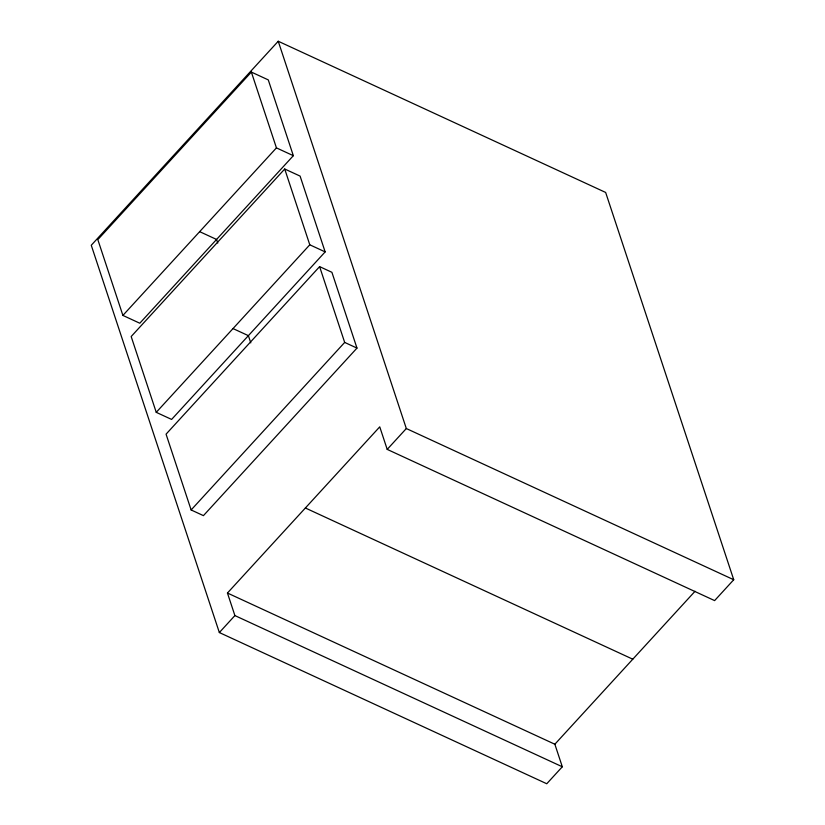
<?xml version="1.0" encoding="UTF-8"?>
<svg xmlns="http://www.w3.org/2000/svg" width="825" height="825" viewBox="0 0 825 825"><rect width="100%" height="100%" fill="white"/><g stroke="black" fill="none" stroke-linecap="round" stroke-linejoin="round"><path stroke-width="1.24" d="M278.242 41.25L91.266 245.262L219.347 632.548L546.758 783.75L562.31 766.776L554.854 744.232L227.442 593.031L379.748 426.845L387.203 449.388L714.615 600.6L733.734 579.738L605.653 192.452L278.242 41.25L406.323 428.536L733.734 579.738M251.367 72.084L97.824 239.621L122.894 315.418L139.796 323.225L293.339 155.688L268.269 79.891L251.367 72.084L276.437 147.881L293.339 155.688M122.894 315.418L276.437 147.881M284.718 169.001L131.175 336.528L156.245 412.335L171.61 419.43L325.153 251.893L300.094 176.096L284.718 169.001L309.787 244.798L325.153 251.893M156.245 412.335L309.787 244.798M319.605 266.619L166.062 434.156L191.132 509.953L203.435 515.635L356.978 348.098L331.908 272.302L319.605 266.619L344.675 342.416L356.978 348.098M191.132 509.953L344.675 342.416M219.347 632.548L234.898 615.574L227.442 593.031M387.203 449.388L406.323 428.536M554.854 744.232L695.052 591.257M199.66 231.65L216.573 239.456L217.759 243.055M233.011 328.567L248.387 335.662L250.769 342.86M305.374 507.994L632.785 659.196M234.898 615.574L562.31 766.776"/></g></svg>
